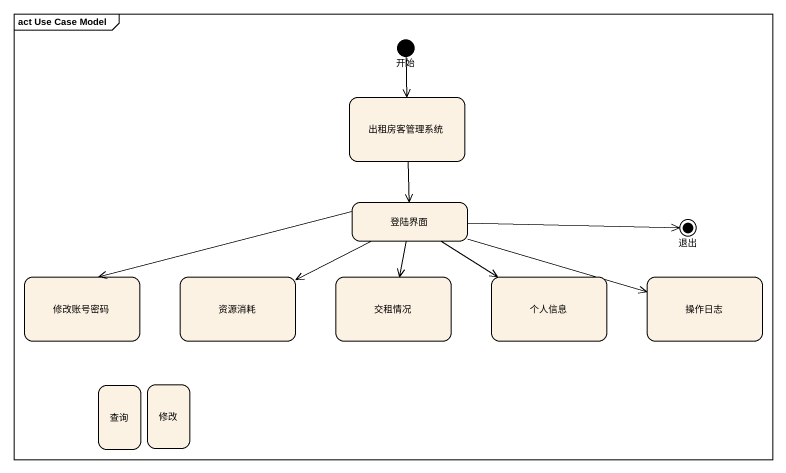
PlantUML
@startuml
mainframe act Use Case Model
hide empty description
state 开始 <<start>>
state 出租房客管理系统
state 登陆界面
state 退出 <<end>>
state 修改账号密码
state 资源消耗
state 交租情况
state 个人信息
state 操作日志
state 查询
state 修改
开始 --> 出租房客管理系统
出租房客管理系统 --> 登陆界面
登陆界面 -right-> 退出
登陆界面 -left-> 修改账号密码
登陆界面 -left-> 资源消耗
登陆界面 --> 交租情况
登陆界面 --> 个人信息
登陆界面 -right-> 操作日志
@enduml
